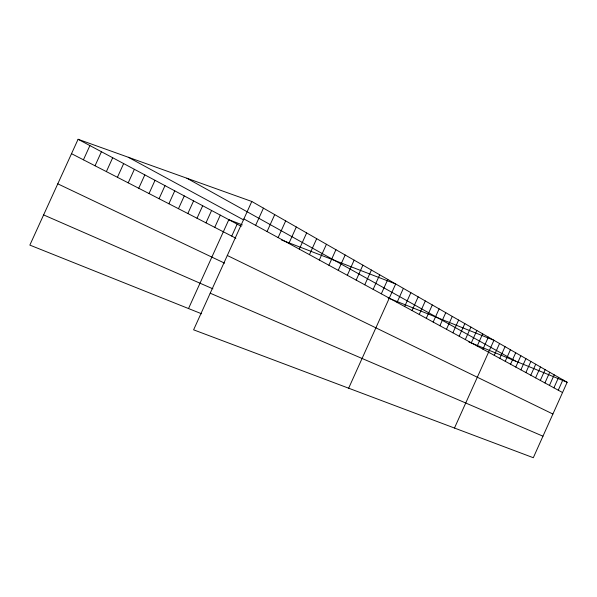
<?xml version="1.0" encoding="UTF-8"?>
<svg xmlns="http://www.w3.org/2000/svg" width="597" height="597" viewBox="0 0 597 597"><rect width="100%" height="100%" fill="white"/><g stroke="black" fill="none" stroke-linecap="round" stroke-linejoin="round"><path stroke-width="0.9" d="M446.466 329.298L452.272 316.403M452.884 332.798L458.623 320.052M459.168 336.215L464.839 323.611M465.302 339.566L470.914 327.096M471.309 342.835L476.861 330.499M477.182 346.036L482.674 333.835M482.936 349.17L488.361 337.096M454.481 428.042L493.935 340.29L388.162 297.963M494.241 355.327L499.555 343.514M499.793 358.349L505.047 346.663M505.234 361.312L510.428 349.745M510.554 364.215L515.704 352.767M515.771 367.058L520.86 355.73M520.882 369.841L525.912 358.625M525.882 372.565L530.867 361.461M530.785 375.237L535.718 364.245M535.591 377.856L540.479 366.976M540.307 380.423L545.143 369.647M544.927 382.938L549.718 372.267M549.456 385.408L554.203 374.841M553.904 387.826L558.598 377.364M558.262 390.207L562.911 379.834M251.792 201.473L567.15 382.267L533.308 457.72L193.607 329.828L251.792 201.473L78.088 139.28L29.85 245.106L201.599 313.783M319.313 260.031L326.44 244.27M328.902 265.255L335.932 249.71M338.23 270.337L345.163 255.001M347.312 275.284L354.148 260.15M356.148 280.097L362.894 265.165M364.76 284.791L371.409 270.053M373.14 289.358L379.707 274.807M381.311 293.806L387.796 279.441M348.655 388.199L395.677 283.963L281.471 239.964M397.05 302.38L403.371 288.373M404.632 306.507L410.87 292.672M412.027 310.537L418.184 296.866M419.243 314.47L425.325 300.963M426.288 318.305L432.303 304.963M433.168 322.059L439.116 308.865M439.892 325.723L445.765 312.679M178.466 208.696L184.272 195.92M187.846 213.517L193.585 200.883M197.017 218.233L202.689 205.741M205.98 222.853L211.592 210.487M214.756 227.36L220.3 215.136M188.518 308.559L228.823 219.681L242.337 224.89M231.74 236.099L237.166 224.136M255.635 225.345L263.434 208.144M267.046 231.561L274.724 214.621M278.12 237.591L285.679 220.897M288.866 243.449L296.313 227.002M299.306 249.136L306.649 232.92M309.455 254.658L316.686 238.673M83.431 159.809L89.908 145.586M95.042 165.779L101.438 151.735M106.37 171.608L112.684 157.735M117.422 177.294L123.661 163.585M128.206 182.839L134.37 169.302M138.735 188.256L144.825 174.876M149.019 193.547L155.033 180.324M159.063 198.711L165.003 185.645M168.876 203.764L174.749 190.839M468.891 341.991L567.15 382.267M210.211 293.202L542.964 436.198M43.611 214.913L212.913 288.836M57.782 183.831L224.562 263.143M227.3 255.494L552.904 414.034M71.521 153.683L235.852 238.218M78.088 139.28L241.255 226.315M243.875 218.935L562.546 392.535M128.288 157.257L243.419 219.808M186.868 178.227L515.569 361.125"/></g></svg>
